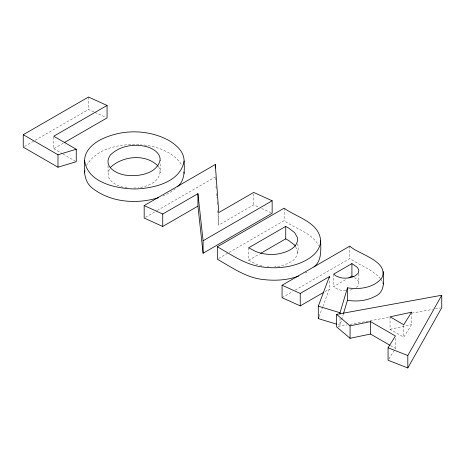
<?xml version="1.0" encoding="UTF-8"?>
<svg xmlns="http://www.w3.org/2000/svg" width="465" height="465" viewBox="0 0 465 465"><rect width="100%" height="100%" fill="white"/><g stroke="black" fill="none" stroke-linecap="round" stroke-linejoin="round"><path stroke-width="0.35" stroke-dasharray="2.33 1.74" d="M358.87 273.821L358.87 282.813L358.271 285.65L355.958 287.678M160.094 163.854C161.239 172.405 159.669 179.333 151.578 183.611C147.498 185.878 142.982 187.157 138.372 187.755M337.979 324.57L340.014 325.192L341.461 320.344M341.67 319.653L343.321 314.113M319.054 316.589L322.594 307.185M322.844 306.511L329.418 289.038L329.418 279.355M297.734 243.817C299.111 251.176 297.338 259.174 289.887 262.353C285.58 264.759 280.814 266.178 275.919 266.712A27.418 15.833 0 0 1 274.606 266.811M127.189 187.738C118.005 187.395 103.085 179.833 109.827 168.807M86.385 165.581C97.243 147.324 121.813 143.394 141.412 144.737M388.804 359.056L395.413 348.436L395.413 337.363M390.048 316.828L390.048 329.278L403.76 337.195L411.577 324.651L411.577 312.195M175.404 188.749L168.83 193.231L161.396 196.794M24.506 146.434L34.544 140.639M35.171 140.279L88.507 109.484L94.267 112.094M53.725 136.937L53.725 148.701L63.763 142.9M145.423 217.318L156.653 210.837M157.28 210.476L215.307 176.973M217.736 210.692L218.765 225.043L253.692 204.879L258.964 207.268M218.579 258.494L228.571 252.722M229.193 252.361L284.138 220.643C295.385 228.85 311.701 232.541 318.694 245.567M248.676 247.793L248.676 260.249L259.354 254.082M282.069 297.693L292.735 291.538M295.246 290.084L349.837 258.569C359.951 265.509 372.756 269.427 380.794 279.07M325.076 291.549L329.418 289.038M345.774 290.602A14.38 8.3 0 0 1 340.56 290.172L336.247 288.538L333.667 286.585L347.053 278.861M305.226 273.013L307.04 272.147M390.048 329.278L411.577 324.651M337.997 326.581L347.233 324.901M350.075 324.384L389.164 317.27M411.903 313.137L432.514 309.388M435.356 308.87L440.326 307.964M133.781 188.034L135.751 187.912M144.185 144.958C158.391 146.981 174.305 152.497 181.972 165.43M261.603 208.46L272.147 213.243M94.907 112.385L105.788 117.32M248.676 260.249L255.744 263.951A27.418 15.833 0 0 0 263.876 266.247M53.725 148.701L62.484 153.758M63.112 154.118L76.254 161.704M390.431 345.559L395.413 348.436M354.4 277.483L357.504 279.959L358.87 282.813M381.178 279.564L382.393 281.709M295.647 246.863L297.548 250.257L297.734 253.506M158.675 166.79L159.914 169.684L160.094 172.846M215.359 177.688L215.62 181.274M215.981 186.296L216.237 189.883M216.498 193.475L216.806 197.776M217.114 202.083L217.376 205.669M403.76 325.436L403.76 337.195M349.837 246.119L349.837 258.569M340.014 318.269L340.014 325.192M333.667 274.135L333.667 286.585M284.138 208.186L284.138 220.643M253.692 193.806L253.692 204.879M218.765 212.586L218.765 225.043M108.049 165.697L108.049 173.311M88.507 97.028L88.507 109.484M268.619 266.805A27.418 15.833 0 0 1 267.288 266.695M352.412 289.48A14.38 8.3 0 0 1 348.459 290.387"/><path stroke-width="0.7" d="M323.832 292.27L300.239 305.889L282.069 297.693L282.069 285.243L349.837 246.119C357.248 253.826 389.81 261.034 381.765 278.14C373.61 287.963 359.381 289.73 347.454 287.818L340.014 312.736L340.014 314.119M383.276 271.554C383.66 281.029 385.369 292.2 374.645 296.606C366.333 300.925 356.608 301.791 347.454 300.274L343.53 313.422M217.329 246.758L284.138 208.186C296.49 217.382 318.926 221.991 320.647 240.44C320.687 249.083 314.049 255.645 307.04 259.691C293.618 267.329 277.669 268.962 262.556 267.003C245.718 265.027 231.675 254.884 217.329 246.758L217.329 259.214C231.675 267.334 245.718 277.483 262.556 279.453C274.6 280.941 287.062 280.372 298.524 276.117M158.652 197.648C136.948 204.402 111.182 202.612 92.721 188.447C83.822 181.92 83.944 170.347 84.572 160.442C84.723 151.433 91.774 144.737 99.068 140.5C120.22 129.148 147.341 128.875 168.533 140.267C176.084 144.749 184.053 151.416 184.117 160.954C184.46 169.894 185.18 180.658 177.299 186.825M84.572 172.893L84.915 170.8M184.117 160.954C180.408 182.611 152.939 188.581 134.391 188.976C115.866 188.499 87.414 182.658 84.572 160.442M336.619 324.163L318.293 318.606L318.293 306.156L329.418 276.588L300.239 293.438L282.069 285.243M318.293 318.606L318.798 317.264M336.573 314.387L350.069 325.843L370.512 321.606L395.413 335.98L388.072 347.785L388.072 360.236L407.817 367.972L407.817 355.516L441.75 295.252L336.573 314.387L336.573 326.837L350.069 338.293L370.512 334.056L389.81 345.199M407.817 367.972L441.75 307.708L441.75 295.252M314.015 266.933C322.053 260.551 320.786 249.519 320.647 240.44M110.333 167.516C122.533 155.792 145.929 153.345 158.216 166.261M203.1 253.222L203.1 240.765L272.147 200.787L272.147 213.243L203.1 253.222L197.927 206.135L197.927 193.684L162.727 214.005L144.173 205.588L144.173 218.039L162.727 226.461L197.927 206.135M107.066 105.45L53.725 136.245L76.254 149.253L76.254 161.704L57.98 167.214L23.25 147.161L23.25 134.71L88.507 97.028L107.066 105.45L107.066 117.901L64.391 142.54M144.173 205.588L215.307 164.517L218.765 212.586L253.692 192.423L272.147 200.787M285.737 226.397L248.676 247.793L255.744 251.495A27.418 15.833 0 0 0 275.919 254.262C284.661 253.094 298.571 248.775 297.548 237.801L294.694 232.715L288.916 228.228L285.737 226.397L285.737 238.847L260.615 253.355M351.918 263.597L333.667 274.135L336.247 276.088L340.56 277.721A14.38 8.3 0 0 0 355.493 275.629L358.271 273.193L358.87 270.357L357.504 267.509L351.918 263.597L351.918 276.053L348.878 277.808M23.25 134.71L57.98 154.758L76.254 149.253M318.293 306.156L340.014 312.736M388.072 347.785L407.817 355.516M351.918 276.053L353.162 276.768M285.737 238.847L288.916 240.684L294.694 245.165L295.327 246.299M382.835 282.854L383.276 284.005M183.902 172.004L184.117 173.404M197.927 193.684L203.1 240.765M370.512 321.606L370.512 334.056M350.069 325.843L350.069 338.293M347.454 287.818L347.454 300.274M329.418 276.588L329.418 277.971M300.239 293.438L300.239 305.889M215.307 164.517L215.307 167.975M162.727 214.005L162.727 226.461M57.98 154.758L57.98 167.214M160.094 160.396C156.496 173.602 139.715 176.485 127.881 175.398C117.976 174.881 101.969 167.162 110.333 155.066C120.168 145.295 135.966 143.092 148.864 147.364C154.345 149.468 160.71 153.723 160.094 160.396M411.577 312.195L403.76 324.744L390.048 316.828L411.577 312.195"/></g></svg>
